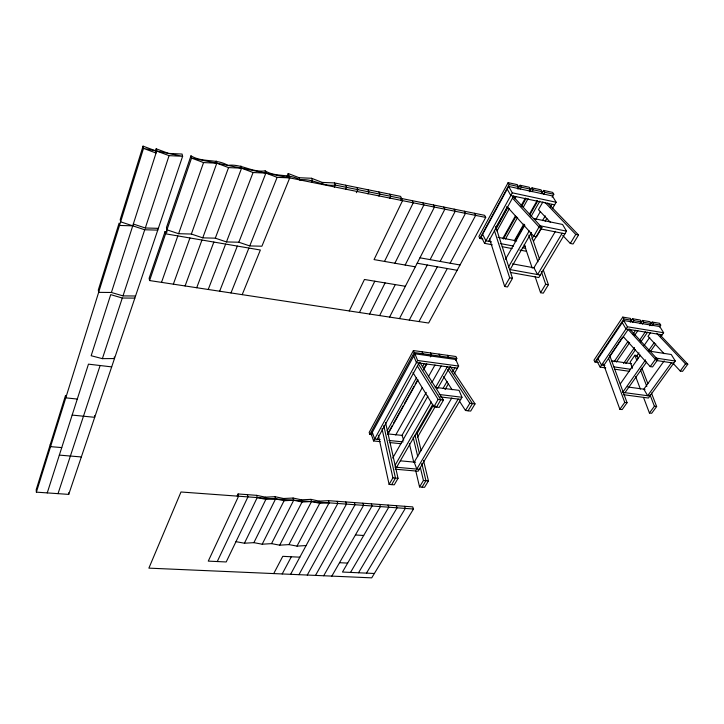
<?xml version="1.0" encoding="UTF-8"?>
<svg xmlns="http://www.w3.org/2000/svg" width="724" height="724" viewBox="0 0 724 724"><rect width="100%" height="100%" fill="white"/><g stroke="black" fill="none" stroke-linecap="round" stroke-linejoin="round"><path stroke-width="1.09" d="M155.551 150.782L143.044 146.148L120.229 219.517L120.627 221.834L144.719 229.77L157.751 230.123L157.434 228.594M155.497 150.954L156.185 148.809L168.547 153.407L182.068 154.049L182.62 156.284L68.726 494.392L36.381 492.148L143.515 148.393L143.044 146.148M47.241 492.899L88.464 364.154L111.677 366.887M132.745 225.825L119.496 225.463L119.098 223.146L98.31 290.007L98.645 292.36L111.406 292.478L156.683 151.054L156.185 148.809M58.029 493.65L100.12 365.529M122.293 298.026L110.718 294.632L91.161 355.728L102.374 358.651L122.293 298.026L134.836 298.125M111.406 292.478L122.999 295.89L144.719 229.77M133.325 224.024L145.307 227.988L169.072 155.642L182.62 156.284L143.515 148.393L156.049 153.026M167.316 231.906L165.099 231.526L149.135 278.224L149.578 280.55L428.626 323.04L485.723 217.426L484.627 215.327L335.257 185.073C322.75 186.901 312.46 178.05 299.944 179.914C289.111 173.235 275.998 177.597 265.165 170.882C251.997 172.701 241.092 163.515 227.906 165.38C216.367 158.438 202.494 162.837 190.964 155.85L166.466 227.535L166.954 229.825L178.593 233.707L191.353 234.033L202.747 237.852L215.309 238.169L226.458 241.934L238.829 242.223L249.744 245.934L261.916 246.205L289.736 177.887L288.206 173.525L299.166 177.733L311.528 178.267L322.243 182.412L334.416 182.919L400.607 196.376L402.535 200.648L374.055 259.59L415.341 266.821M149.578 280.55L191.534 158.085L190.964 155.85M161.515 282.369L177.823 235.906M178.593 233.707L203.553 162.574L216.802 163.181L228.549 167.597L241.581 168.176L253.074 172.52L265.889 173.081L277.129 177.353L289.736 177.887M173.353 284.17L189.941 237.979M191.353 234.033L216.802 163.181L216.177 160.954M185.082 285.953L201.951 240.033M202.747 237.852L228.549 167.597M196.711 287.727L213.852 242.06M215.309 238.169L241.581 168.176L240.911 165.968M208.231 289.482L225.635 244.078M226.458 241.934L253.074 172.52M219.653 291.22L237.318 246.079M238.829 242.223L265.889 173.081L265.165 170.882M230.974 292.939L248.893 248.051M249.744 245.934L277.129 177.353M286.948 176.62L288.206 173.525M242.196 294.65L260.368 250.015L165.588 233.816L165.099 231.526M311.456 182.511L312.334 180.43L311.528 178.267M334.352 187.145L335.257 185.073L334.416 182.919M345.647 189.426L346.561 187.362L345.701 185.208M356.38 192.702L357.765 189.634L356.878 187.489M367.937 193.914L368.869 191.887L367.964 189.742M237.128 495.994L238.069 493.958L256.676 495.343L265.328 497.162L275.02 496.7L283.518 498.501L293.093 498.04L301.456 499.822L310.913 499.361L319.139 501.126L328.488 500.664L412.725 506.9L413.476 509.017L371.72 577.852L148.882 568.141L180.991 491.994L413.476 509.017M378.923 196.132L379.865 194.113L378.942 191.969M217.263 561.543L247.934 496.89L247.409 494.655M389.802 198.358L390.77 196.322L389.829 194.186M256.676 495.343L257.219 497.569L226.196 561.969L208.268 561.118L238.576 496.212L238.069 493.958M400.589 200.539L401.576 198.512M349.239 310.949L364.444 279.482L405.368 286.279M235.979 541.661L244.431 543.226L265.871 499.388L275.582 498.917L284.098 500.718L293.691 500.248L302.062 502.022L311.528 501.551L319.764 503.316L329.121 502.836L328.488 500.664M359.448 312.506L374.806 281.202M384.507 261.427L413.259 202.81L412.282 200.675M244.431 543.226L253.88 542.656L275.582 498.917L275.02 496.7M369.584 314.044L385.077 282.912M394.879 263.237L423.893 204.955L422.888 202.829M253.88 542.656L262.197 544.204L284.098 500.718M379.62 315.574L395.268 284.604M405.15 265.038L434.427 207.082L433.404 204.955M262.197 544.204L271.527 543.634L293.691 500.248L293.093 498.04M389.584 317.094L444.862 209.182L443.83 207.064M271.527 543.634L279.717 545.172L302.062 502.022L301.456 499.822M399.467 318.596L427.296 265.011M430.101 259.626L455.215 211.272L454.165 209.155M273.726 573.58L282.776 556.331L299.827 557.19M279.717 545.172L288.939 544.602L311.528 501.551L310.913 499.361M409.268 320.089L437.332 266.785M440.156 261.427L465.469 213.345L464.41 211.236M282.188 573.951L291.338 556.765M288.939 544.602L296.994 546.113L319.764 503.316L319.139 501.126M418.979 321.565L447.278 268.541M450.129 263.21L475.641 215.39L474.555 213.29M290.605 574.322L329.121 502.836M455.686 360.425L456.808 358.471L455.948 356.507L413.413 350.561L369.168 432.427L369.855 434.427L371.937 434.644M369.855 434.427L414.209 352.552L413.413 350.561M454.057 374.009L458.645 366.054L455.776 359.475L414.924 353.819L371.276 434.237L373.584 440.961L380.172 441.622M517.379 188.502L518.447 186.557L517.361 184.665L508.13 182.638L478.89 236.504L479.876 238.44L482.89 239.02M479.876 238.44L509.198 184.539L508.13 182.638M552.394 208.711L556.15 202.24L552.349 195.923L508.691 186.439L481.243 236.839L484.555 243.336L492.275 244.803M298.958 574.684L337.827 503.479L337.176 501.307M373.584 440.961L417.612 360.489L414.924 353.819M484.555 243.336L512.284 192.819L508.691 186.439M377.159 439.278L419.033 362.996M495.37 228.476L501.813 216.775M502.881 214.829L507.18 207.028M488.682 241.327L513.587 196.104M495.994 229.037L507.786 207.634M517.977 189.154L520.122 185.263L529.253 187.263L530.357 189.154L529.253 191.127M497.008 230.965L509.379 208.575M514.755 198.838L515.832 196.892M520.131 189.109L521.208 187.154L520.122 185.263M307.257 575.046L346.47 504.112L345.81 501.94M387.078 430.889L416.581 377.53M422.59 366.661L424.228 363.701M387.503 434.174L392.381 425.368M393.467 423.413L403.232 405.802M404.318 403.847L414.074 386.245M415.16 384.29L417.332 380.372M423.839 368.634L426.554 363.747M430.346 356.905L431.432 354.941L430.608 352.968M387.937 434.119L418.056 379.838M423.531 369.973L426.816 364.045M502.8 238.477L515.479 215.788M520.99 205.924L525.398 198.032M503.352 239.038L516.013 216.404M521.524 206.566L525.932 198.684M529.778 191.797L531.986 187.86L541.027 189.842L542.14 191.724L541.027 193.688M315.501 575.408L355.05 504.737L354.371 502.583M505.479 238.992L517.624 217.327M523.144 207.48L528.122 198.611M531.986 191.715L533.09 189.751L531.986 187.86M395.72 434.997L422.255 387.675M428.337 376.833L434.97 365.005M426.273 392.417L401.983 435.377L403.73 440.129M431.794 382.652L441.178 366.063M323.691 575.761L363.575 505.361L362.887 503.207M514.366 240.721L523.805 224.06M529.362 214.259L537.145 200.548M514.873 241.273L524.303 224.648M529.85 214.874L537.624 201.191M542.059 193.362L543.724 190.43L552.674 192.394L553.806 194.267L552.122 197.19M505.461 259.319L524.864 225.173M392.716 458.048L427.911 396.109M530.927 216.775L539.832 201.118M543.733 194.267L544.846 192.312L543.724 190.43M435.613 387.331L447.305 366.815M542.937 201.851L538.466 209.67L550.593 222.54M437.567 388.616L449.848 367.149M508.465 267.12L529.19 230.947M535.796 219.553L540.294 211.707M395.186 465.098L431.314 402.037M331.827 576.114L372.036 505.986L371.34 503.832M510.13 269.581L531.452 232.485M396.616 467.27L432.834 404.291M416.798 434.011L433.052 405.793M443.133 388.272L447.061 381.458M452.663 371.729L454.907 367.837M385.557 422.608L398.037 478.302L394.245 484.836L389.114 484.419L392.897 477.867L382.001 428.626M419.757 362.272L443.468 400.082L439.215 407.413L433.893 406.788L438.129 399.44L417.531 366.308M417.558 437.187L435.522 406.083M445.07 389.557L448.437 383.729M531.932 238.929L533.597 236.042M542.493 220.648L545.263 215.843M550.267 207.182L551.932 204.295M495.687 226.531L512.492 278.342L507.488 286.976L504.682 286.487L509.678 277.844L494.311 230.223M533.724 236.214L539.054 226.992L541.923 227.571L536.584 236.784L533.724 236.214L506.881 206.403M391.684 484.627L395.467 478.084L383.783 425.612M436.554 407.105L440.807 399.766L418.354 363.819M533.47 241.373L540.149 229.843M545.163 221.2L546.828 218.313M451.794 397.974L414.209 462.111L416.789 469.089L458.156 399.078M350.534 572.413L388.779 507.207L388.064 505.071M555.417 231.336L533.923 267.78L537.606 274.559L562.177 233.237M435.205 387.349L459.034 390.336L461.993 397.268L418.146 471.224L395.15 469.179M358.525 572.774L397.069 507.814L396.336 505.687M533.47 218.476L562.548 224.458L566.512 231.137L538.819 277.554L510.275 272.423M366.471 573.136L405.304 508.42L404.562 506.302M423.495 460.383L428.445 480.908L424.545 487.343L419.549 486.935L423.431 480.474L420.336 467.487M450.265 366.398L475.034 403.892L470.672 411.096L465.487 410.49L469.831 403.259L447.694 369.475M422.047 487.143L425.938 480.691L421.793 463.387M468.084 410.798L472.437 403.576L448.989 367.937M543.244 269.79L548.403 284.713L543.271 293.175L540.566 292.704L545.679 284.224L541.271 271.428M570.304 243.445L575.761 234.413L578.53 234.974L573.064 243.997L570.304 243.445L562.72 235.409M630.251 322.108L631.509 320.243L630.387 318.388L622.767 317.103L593.97 360.154L595.01 362.036L598.223 362.498M595.01 362.036L623.889 318.967L622.767 317.103M660.876 336.651L663.627 332.741L659.754 326.551L623.69 320.524L596.666 360.796L600.169 367.104L605.735 367.901M630.767 321.556L632.658 318.768L640.206 320.035L641.337 321.899L633.79 320.623L632.658 318.768M600.169 367.104L627.437 326.786L623.69 320.524M609.798 356.009L622.423 337.384M632.523 322.488L633.79 320.623M603.807 365.403L628.287 329.302M614.088 361.756L628.034 341.366M632.966 334.307L635.636 330.234M640.07 323.746L642.46 320.415L649.935 321.682L651.075 323.528L643.591 322.271L642.46 320.415M616.314 362.091L629.636 342.642M634.713 335.239L637.88 330.606M642.324 324.126L643.591 322.271M623.545 363.475L634.514 347.502M639.446 340.47L645.346 331.827M649.618 325.737L652.17 322.053L659.573 323.302L660.731 325.148L659.455 326.986M625.889 363.502L635.455 349.692M640.559 342.325L647.573 332.189M652.043 325.746L653.31 323.909L660.731 325.148M638.26 358.688L637.066 355.565L634.867 355.231L630.142 362.036L632.505 368.281M650.433 332.823L647.989 336.352L664.116 353.692M636.468 356.425L638.993 352.796M644.061 345.529L649.754 337.357M620.278 383.919L640.36 355.176M648.442 350.841L654.179 342.66M650.65 351.185L655.763 343.918M645.582 359.864L622.676 392.372L649.89 396.019M624.975 392.68L646.632 362.018M609.662 355.375L627.065 402.716L622.169 409.576L619.862 409.286L624.749 402.408L608.549 358.199M650.215 366.597L655.41 359.294L657.754 359.647L652.559 366.941L650.215 366.597L623.264 336.624M664.198 360.842L643.853 389.177L647.645 395.72L671.492 362.778M649.283 351.104L671.257 354.507L675.284 361.014L648.433 398.028L623.418 394.698M651.446 393.014L656.641 406.544L651.672 413.295L649.428 413.015L654.396 406.245L650.007 394.797M680.252 371.032L685.519 363.855L687.8 364.199L682.524 371.367L680.252 371.032L673.338 363.602M296.994 546.113L306.107 545.552M102.374 358.651L114.483 358.552L114.247 356.977M122.999 295.89L135.56 295.998M145.307 227.988L158.348 228.341M374.371 573.489L342.479 572.041L380.435 506.601L379.729 504.456M339.52 562.702L347.665 563.1M355.412 534.973L363.683 535.479M59.341 455.115L81.332 456.953M392.897 477.867L398.037 478.302M423.431 480.474L428.445 480.908M61.748 447.595L50.562 446.636L50.354 444.219M394.915 467.116L419.287 469.315M400.327 460.826L415.612 462.247M72.156 415.087L94.69 417.314L94.491 415.721M390.046 442.608L401.024 443.712M380.136 439.586L374.643 439.025L372.326 432.3M388.924 440.473L403.205 441.912M388.082 433.929L402.707 435.45M77.287 399.06L65.766 397.847L65.522 395.449L36.2 489.732L36.381 492.148M438.129 399.44L443.468 400.082M469.831 403.259L475.034 403.892M439.151 394.462L461.993 397.268M440.083 396.879L460.736 399.395M624.749 402.408L627.065 402.716M654.396 406.245L656.641 406.544M417.612 360.489L458.645 366.054M457.423 368.172L416.427 362.652L413.748 355.973M627.654 386.96L645.003 389.34M414.209 352.552L456.808 358.471M614.658 369.186L629.147 371.276M604.884 365.557L601.535 365.068L598.033 358.76M613.807 366.851L630.541 369.276M611.364 360.733L631.373 363.692M656.134 360.462L673.754 363.122M655.446 357.991L675.284 361.014M662.152 334.841L625.989 328.931L622.26 322.66M627.437 326.786L663.627 332.741M623.889 318.967L631.509 320.243M509.678 277.844L512.492 278.342M545.679 284.224L548.403 284.713M417.178 263.228L457.143 270.287M419.956 257.807L460.012 264.984M509.542 269.473L540.312 275.048M512.547 263.853L534.43 267.88M502.212 246.694L512.139 248.585M519.859 250.061L526.484 251.319M491.469 241.852L485.949 240.802L482.618 234.314M500.302 243.554L513.56 246.088M522.393 247.78L525.705 248.413M498.012 237.3L516.701 240.929M540.077 228.784L564.937 233.789M539.471 225.653L566.512 231.137M485.723 217.426L191.534 158.085L203.553 162.574M257.219 497.569L265.871 499.388M554.62 204.874L510.8 195.516L507.225 189.118M512.284 192.819L556.15 202.24M509.198 184.539L518.447 186.557M521.208 187.154L530.357 189.154M533.09 189.751L542.14 191.724M544.846 192.312L553.806 194.267M156.683 151.054L169.072 155.642M547.715 203.046L578.53 234.974M545.027 202.476L575.761 234.413M659.664 334.488L687.8 364.199M656.677 333.321L685.519 363.855M513.099 196.34L541.923 227.571M512.592 198.213L539.054 226.992M629.672 328.986L657.754 359.647M628.133 329.438L655.41 359.294M443.622 376.589L452.129 389.774M459.414 401.078L465.487 410.49M652.17 322.053L653.31 323.909M412.979 372.598L433.893 406.788M524.375 244.875L525.371 246.712M447.559 355.339L448.409 357.303M439.115 354.154L439.948 356.127M422.038 351.774L422.852 353.755M641.862 368.054L647.853 383.657M634.867 355.231L636.858 360.443M640.441 369.81L646.822 386.471M322.243 182.412L323.067 184.575M635.654 376.598L640.378 389.087M643.527 397.413L649.428 413.015M603.481 364.054L619.862 409.286M299.166 177.733L299.944 179.914M530.348 232.476L539.561 259.129M528.801 235.155L537.968 261.826M524.294 244.694L532.249 268.17M535.136 276.704L540.566 292.704M489.551 238.866L504.682 286.487M283.518 498.501L283.908 499.976M265.328 497.162L265.69 498.646M416.734 432.291L421.16 450.654M415.06 435.278L419.468 453.658M413.123 437.187L417.757 456.663M409.386 443.694L413.703 462.066M415.739 470.718L419.549 486.935M378.371 435.233L389.114 484.419M68.563 492.8L68.726 494.392"/></g></svg>
